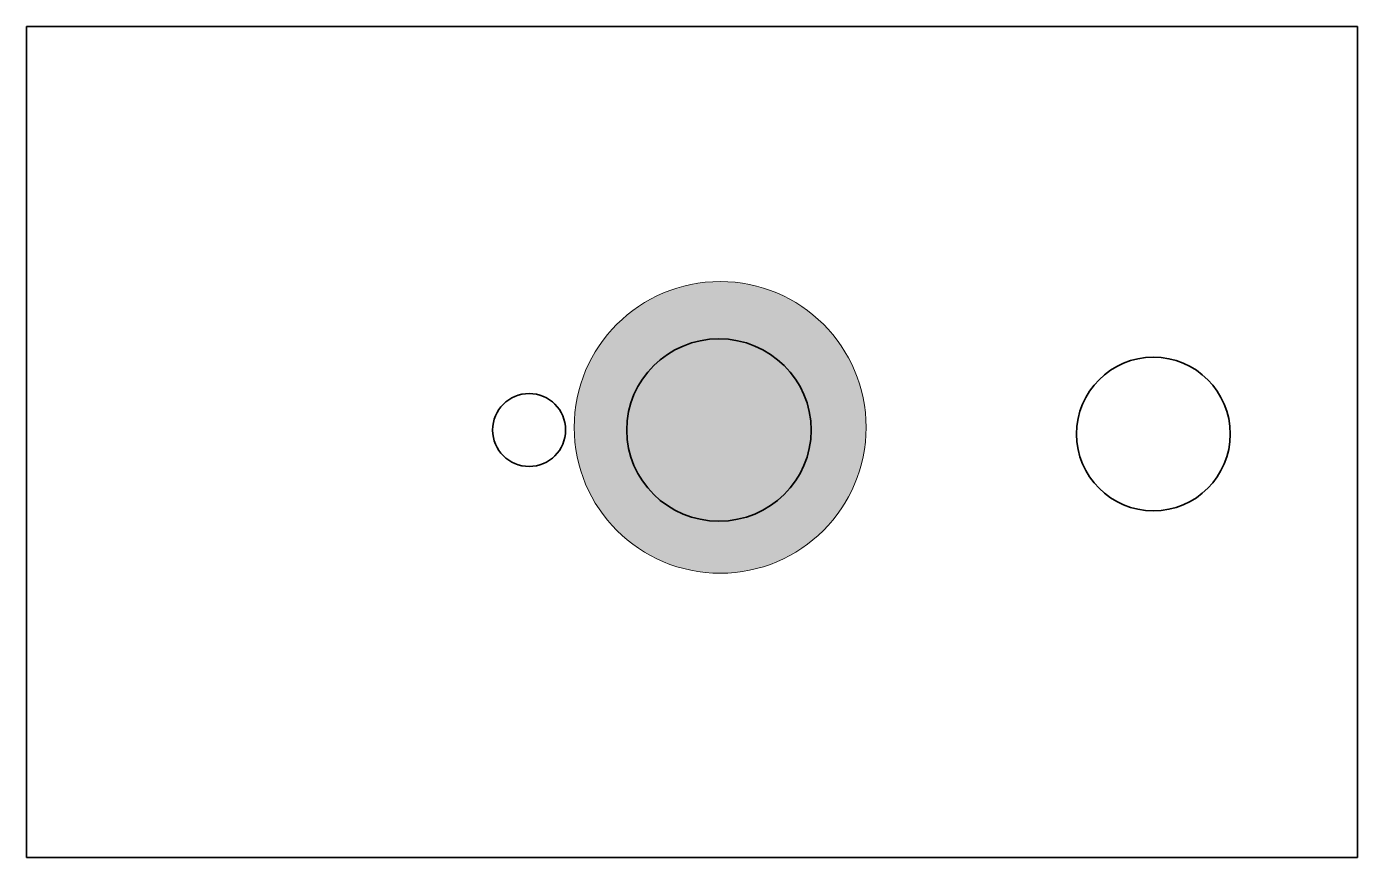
# Model space of a CAD drawing. Header units: inches. Extents: x 719 to 874, y -139 to -42.
import ezdxf

# ---------------------------------------------------------------- set-up
doc = ezdxf.new("R2010")
doc.units = ezdxf.units.IN
doc.header["$MEASUREMENT"] = 0
doc.layers.add('Layer 1', color=7, linetype='Continuous')

# ---------------------------------------------------------------- blocks, each defined once
blk = doc.blocks.new('block 2')
at = {"layer": 'Layer 1', "color": 1, "lineweight": 35, "true_color": 0xff0000}
for points in [[(810.08, -89.24), (810.08, -95.11), (805.27, -99.87), (799.33, -99.87), (793.4, -99.87), (788.59, -95.11), (788.59, -89.24), (788.59, -83.37), (793.4, -78.61), (799.33, -78.61), (805.27, -78.61), (810.08, -83.37), (810.08, -89.24)], [(781.47, -89.24), (781.47, -91.58), (779.57, -93.49), (777.22, -93.49), (774.87, -93.49), (772.97, -91.58), (772.97, -89.24), (772.97, -86.89), (774.87, -84.98), (777.22, -84.98), (779.57, -84.98), (781.47, -86.89), (781.47, -89.24)]]:
    blk.add_open_spline(points, degree=3, knots=[0, 0, 0, 0, 1, 1, 1, 2, 2, 2, 3, 3, 3, 4, 4, 4, 4], dxfattribs=at)

msp = doc.modelspace()

# ---------------------------------------------------------------- hatches: boundary and pattern name
at = {"layer": 'Layer 1', "true_color": 0xffffff}
h = msp.add_hatch(color=7, dxfattribs=at)
h.dxf.hatch_style = 2
edge = h.paths.add_edge_path()
edge.add_spline(control_points=[(816.48, -88.93), (816.48, -98.33), (808.87, -105.94), (799.48, -105.94), (790.08, -105.94), (782.47, -98.33), (782.47, -88.93), (782.47, -79.54), (790.08, -71.92), (799.48, -71.92), (808.87, -71.92), (816.48, -79.54), (816.48, -88.93)], knot_values=[0, 0, 0, 0, 1, 1, 1, 2, 2, 2, 3, 3, 3, 4, 4, 4, 4], degree=3, periodic=1)

# ---------------------------------------------------------------- linework, layer by layer
at = {"layer": 'Layer 1', "color": 1, "lineweight": 35, "true_color": 0xff0000}
msp.add_lwpolyline([(873.72, -139.08), (718.67, -139.08), (718.67, -42.2), (873.72, -42.2), (873.72, -139.08)], dxfattribs=at)
at = {"layer": 'Layer 1', "lineweight": 0}
msp.add_open_spline([(816.48, -88.93), (816.48, -98.33), (808.87, -105.94), (799.48, -105.94), (790.08, -105.94), (782.47, -98.33), (782.47, -88.93), (782.47, -79.54), (790.08, -71.92), (799.48, -71.92), (808.87, -71.92), (816.48, -79.54), (816.48, -88.93)], degree=3, knots=[0, 0, 0, 0, 1, 1, 1, 2, 2, 2, 3, 3, 3, 4, 4, 4, 4], dxfattribs=at)
at = {"layer": 'Layer 1', "color": 1, "lineweight": 35, "true_color": 0xff0000}
msp.add_open_spline([(858.91, -89.71), (858.91, -94.65), (854.9, -98.66), (849.96, -98.66), (845.01, -98.66), (841, -94.65), (841, -89.71), (841, -84.76), (845.01, -80.75), (849.96, -80.75), (854.9, -80.75), (858.91, -84.76), (858.91, -89.71)], degree=3, knots=[0, 0, 0, 0, 1, 1, 1, 2, 2, 2, 3, 3, 3, 4, 4, 4, 4], dxfattribs=at)

# ---------------------------------------------------------------- block references
at = {"layer": 'Layer 1'}
msp.add_blockref('block 2', (0, 0), dxfattribs=at)

doc.saveas('drawing.dxf')
